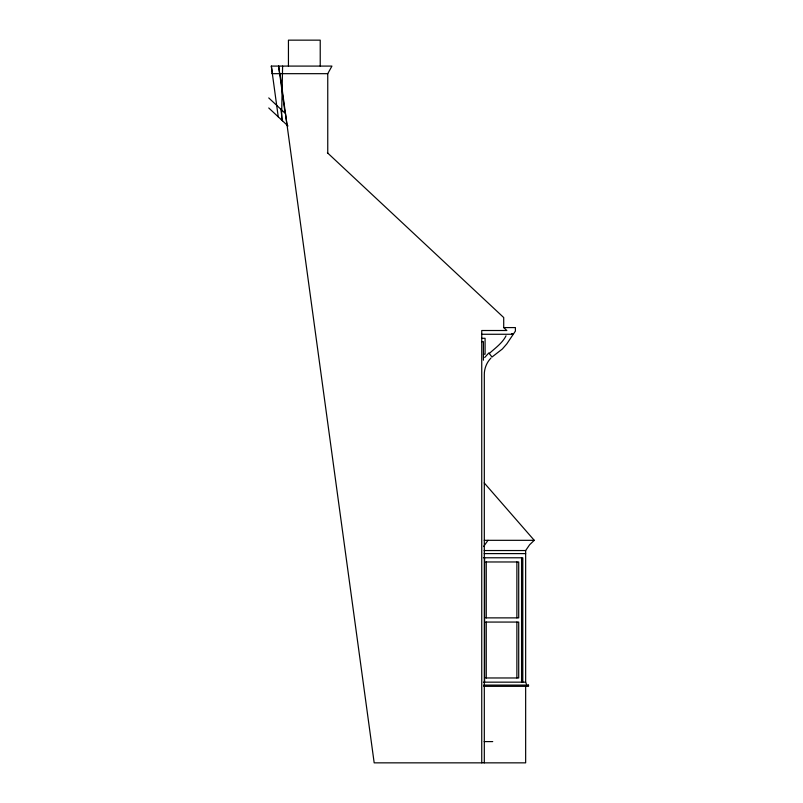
<?xml version="1.0" encoding="UTF-8"?>
<svg xmlns="http://www.w3.org/2000/svg" width="803" height="803" viewBox="0 0 803 803"><rect width="100%" height="100%" fill="white"/><g stroke="black" fill="none" stroke-linecap="round" stroke-linejoin="round"><path stroke-width="1.2" d="M281.532 119.918L282.606 66.087M327.403 152.761L503.712 317.546L503.712 327.584L515.406 327.584L515.406 331.077L506.763 343.945L502.337 349.014L492.008 357.034L488.826 352.939L484.671 357.526M327.754 153.192L327.754 73.675L331.94 66.087L271.314 66.087L278.25 116.857M483.587 546.562L488.003 540.319M526.748 685.1L525.654 682.159L525.654 550.537L529.599 544.775L534.256 540.319L484.199 482.904M506.02 335.795C502.487 343.212 494.116 348.944 489.208 353.571M490.954 358.058C486.718 362.414 484.289 368.436 484.309 374.509L484.309 762.85M271.996 73.675L327.754 73.675M481.74 334.269L512.685 334.269M481.74 338.304L485.082 338.304L485.082 354.203L483.406 354.203M481.74 341.656L483.406 341.656L483.406 360.206M484.239 540.319L534.256 540.319M484.179 550.537L525.654 550.537M484.179 553.598L525.654 553.598M483.386 557.784L522.793 557.784L522.793 682.159M485.674 561.97L518.708 561.97L518.708 617.878L485.674 617.878M485.674 622.064L518.708 622.064L518.708 677.973L485.674 677.973M483.386 682.159L525.654 682.159M484.179 741.601L492.721 741.601M511.601 333.556L512.575 333.757M268.744 97.926L285.426 113.524L287.002 125.037M268.744 107.963L287.996 125.961M503.712 327.584L506.834 330.505L481.74 330.505L481.74 762.85M278.601 66.087L279.675 73.675M280.036 73.675L374.178 762.85L525.654 762.85L525.654 686.334M278.641 66.087L284.965 112.37M280.819 109.218L282.505 120.831M271.354 66.087L272.347 73.675M521.569 557.784L521.569 682.159M516.881 561.97L516.881 617.878M516.881 622.064L516.881 677.973M486.257 561.97L486.257 617.878M486.257 622.064L486.257 677.973M484.6 557.784L484.6 682.159M320.226 66.087L320.226 40.15L288.438 40.15L288.438 66.087M528.525 685.1L483.757 685.1L483.828 686.334L528.525 686.334L528.525 685.1"/></g></svg>
